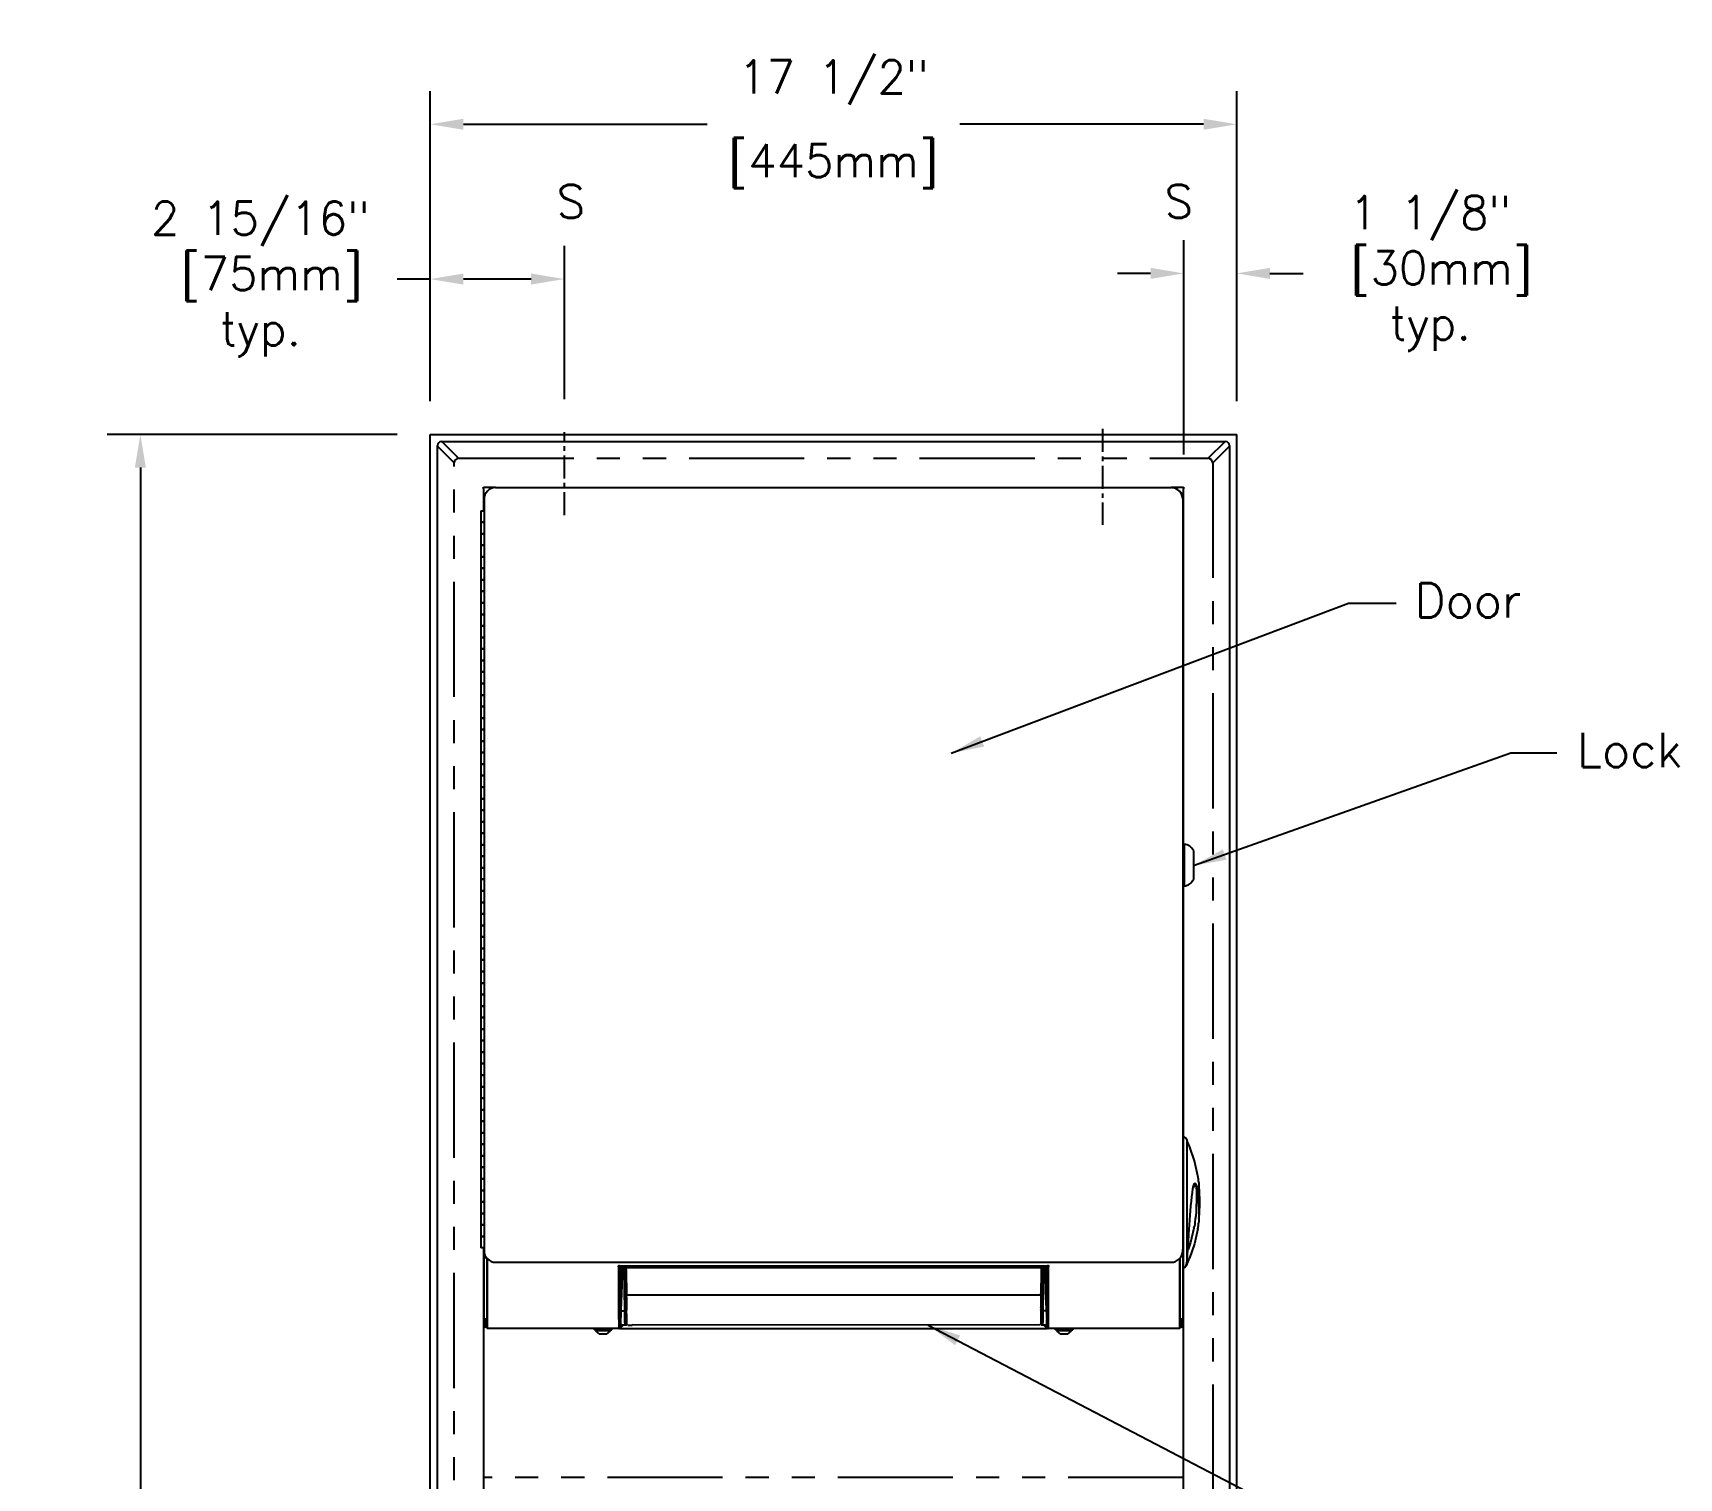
# Model space of a CAD drawing. Extents: x -17.4 to 65.4, y -37 to 56.4.
# Drawn here: x -17.43 to 18.29, y 17.52 to 48.88 of the extents above; entities that cross this region are included whole.
import ezdxf

# ---------------------------------------------------------------- set-up
doc = ezdxf.new("R2010")
doc.units = 0
doc.header["$MEASUREMENT"] = 0
doc.header["$PDSIZE"] = -1
doc.linetypes.add('CENTERX2', pattern=[0.8, 0.5, -0.1, 0.1, -0.1])
doc.linetypes.add('PHANTOMX2', pattern=[5, 2.5, -0.5, 0.5, -0.5, 0.5, -0.5])
doc.layers.get('DEFPOINTS').update_dxf_attribs({"linetype": 'CONTINUOUS'})
doc.layers.add('OBJECT', color=4, linetype='CONTINUOUS')
doc.layers.add('OBJECT_DIM', color=1, linetype='CONTINUOUS')
doc.styles.get("Standard").update_dxf_attribs({"font": 'romans.shx'})
doc.dimstyles.get("Standard").update_dxf_attribs({"dimtxt": 0.72, "dimasz": 0.72, "dimexe": 0.72, "dimexo": 0.72, "dimgap": 0.36, "dimtad": 0, "dimtih": 1, "dimtoh": 1, "dimdec": 4, "dimzin": 0, "dimtxsty": 'STANDARD', "dimcen": 0.09, "dimazin": 3, "dimtfac": 1, "dimtdec": 4, "dimtofl": 0, "dimtmove": 0, "dimatfit": 3, "dimtolj": 1, "dimtzin": 0})

# ---------------------------------------------------------------- blocks, each defined once
blk = doc.blocks.new('*D3')
at = {"layer": 'DEFPOINTS', "color": 0, "linetype": 'CONTINUOUS'}
for p in [(-8.807, 40.166), (-15.097, -16.146), (-8.807, -16.146)]:
    blk.add_point(p, dxfattribs=at)
at = {"layer": 'OBJECT_DIM', "color": 0, "linetype": 'CONTINUOUS'}
for p, q in [((-9.527, 40.166), (-15.817, 40.166)), ((-15.097, 39.446), (-15.097, 16.338)), ((-15.097, -15.426), (-15.097, 13.184)), ((-9.527, -16.146), (-15.817, -16.146))]:
    blk.add_line(p, q, dxfattribs=at)
for points in [[(-15.217, 39.446), (-14.977, 39.446), (-15.097, 40.166)], [(-15.217, -15.426), (-14.977, -15.426), (-15.097, -16.146)]]:
    blk.add_solid(points, dxfattribs=at)
at = {"layer": 'OBJECT_DIM', "color": 0, "linetype": 'CONTINUOUS', "insert": (-15.097, 14.761), "char_height": 0.72, "attachment_point": 5}
blk.add_mtext('\\A1;56 5/16"\\P [1430mm]', dxfattribs=at)
blk = doc.blocks.new('*D7')
at = {"layer": 'DEFPOINTS', "color": 0, "linetype": 'CONTINUOUS'}
for p in [(-5.897, 43.538), (-8.807, 40.166), (-5.897, 40.212)]:
    blk.add_point(p, dxfattribs=at)
at = {"layer": 'OBJECT_DIM', "color": 0, "linetype": 'CONTINUOUS'}
for p, q in [((-8.807, 40.886), (-8.807, 44.258)), ((-5.897, 40.932), (-5.897, 44.258)), ((-8.807, 43.538), (-9.527, 43.538)), ((-6.617, 43.538), (-8.087, 43.538))]:
    blk.add_line(p, q, dxfattribs=at)
for points in [[(-8.087, 43.658), (-8.087, 43.418), (-8.807, 43.538)], [(-6.617, 43.658), (-6.617, 43.418), (-5.897, 43.538)]]:
    blk.add_solid(points, dxfattribs=at)
at = {"layer": 'OBJECT_DIM', "color": 0, "linetype": 'CONTINUOUS', "insert": (-12.492, 43.538), "char_height": 0.72, "attachment_point": 5}
blk.add_mtext('\\A1;2 15/16"\\P [75mm]\\Ptyp.', dxfattribs=at)
blk = doc.blocks.new('*D8')
at = {"layer": 'DEFPOINTS', "color": 0, "linetype": 'CONTINUOUS'}
for p in [(7.544, 43.661), (8.693, 40.166), (7.544, 39.012)]:
    blk.add_point(p, dxfattribs=at)
at = {"layer": 'OBJECT_DIM', "color": 0, "linetype": 'CONTINUOUS'}
for p, q in [((7.544, 39.732), (7.544, 44.381)), ((8.693, 40.886), (8.693, 44.381)), ((6.824, 43.661), (6.104, 43.661)), ((9.413, 43.661), (10.133, 43.661))]:
    blk.add_line(p, q, dxfattribs=at)
for points in [[(6.824, 43.781), (6.824, 43.541), (7.544, 43.661)], [(9.413, 43.781), (9.413, 43.541), (8.693, 43.661)]]:
    blk.add_solid(points, dxfattribs=at)
at = {"layer": 'OBJECT_DIM', "color": 0, "linetype": 'CONTINUOUS', "insert": (12.893, 43.661), "char_height": 0.72, "attachment_point": 5}
blk.add_mtext('\\A1;1 1/8"\\P [30mm]\\Ptyp.', dxfattribs=at)
blk = doc.blocks.new('*D9')
at = {"layer": 'DEFPOINTS', "color": 0, "linetype": 'CONTINUOUS'}
for p in [(8.693, 46.897), (-8.807, 40.166), (8.693, 40.166)]:
    blk.add_point(p, dxfattribs=at)
at = {"layer": 'OBJECT_DIM', "color": 0, "linetype": 'CONTINUOUS'}
for p, q in [((-8.807, 40.886), (-8.807, 47.617)), ((8.693, 40.886), (8.693, 47.617)), ((-8.087, 46.897), (-2.8, 46.897)), ((7.973, 46.897), (2.686, 46.897))]:
    blk.add_line(p, q, dxfattribs=at)
for points in [[(-8.087, 47.017), (-8.087, 46.777), (-8.807, 46.897)], [(7.973, 47.017), (7.973, 46.777), (8.693, 46.897)]]:
    blk.add_solid(points, dxfattribs=at)
at = {"layer": 'OBJECT_DIM', "color": 0, "linetype": 'CONTINUOUS', "char_height": 0.72, "attachment_point": 5}
for s, insert in [('\\A1;17 1/2"', (-0.057, 47.806)), ('\\A1;[445mm]', (-0.057, 45.989))]:
    blk.add_mtext(s, dxfattribs=dict(at, insert=insert))

msp = doc.modelspace()

# ---------------------------------------------------------------- linework, layer by layer
at = {"layer": 'OBJECT', "linetype": 'CONTINUOUS'}
for p, q in [((-8.80671, -16.14581), (-8.80671, 40.16619)), ((-8.80671, 40.16619), (8.69329, 40.16619)), ((-8.56646, 40.01119), (-8.55671, 40.01169)), ((-8.55671, 40.01169), (-8.55338, 40.01169)), ((-8.55338, 40.01169), (-8.19002, 39.64833)), ((-8.55338, 40.01169), (8.43997, 40.01169)), ((8.07661, 39.64833), (8.43997, 40.01169)), ((8.43997, 40.01169), (8.44329, 40.01169)), ((8.44329, 40.01169), (8.45304, 40.01119)), ((8.69329, -16.14581), (8.69329, 40.16619)), ((-8.65046, 39.91462), (-8.65045, 39.91794)), ((-8.2871, 39.55126), (-8.65046, 39.91462)), ((-8.65046, -15.89423), (-8.65046, 39.91462)), ((-8.65045, 39.91794), (-8.64995, 39.92769)), ((8.53704, 39.91462), (8.17368, 39.55126)), ((8.53653, 39.92769), (8.53704, 39.91794)), ((8.53704, 39.91794), (8.53704, 39.91462)), ((8.53704, 39.91462), (8.53704, -15.89423)), ((-7.65046, 39.01169), (-7.65046, 39.01903)), ((-7.65046, 39.01903), (-7.65046, 39.01903)), ((-7.65046, 39.01903), (-7.65046, 39.01169)), ((-7.38894, 39.01169), (-7.65046, 39.01169)), ((-7.65046, 39.01169), (-7.65046, 39.01169)), ((-7.65046, 38.98269), (-7.65046, 38.51169)), ((-7.38894, 39.01169), (7.27329, 39.01169)), ((7.53704, 39.01169), (7.27329, 39.01169)), ((7.27329, 39.01169), (7.27329, 39.01169)), ((7.37929, 38.99815), (7.35446, 38.99815)), ((7.37929, 38.98811), (7.37929, 38.99815)), ((7.53704, 39.01903), (7.53704, 39.01903)), ((7.53704, 39.01903), (7.53704, 39.01169)), ((7.53704, 39.01169), (7.53704, 39.01903)), ((7.53704, 39.01169), (7.53704, 39.01169)), ((7.53704, 31.27191), (7.53704, 38.98269)), ((-7.63833, 38.7623), (-7.63833, 22.45108)), ((7.50975, 38.86769), (7.49838, 38.86769)), ((7.50975, 38.86769), (7.50975, 38.84286)), ((7.52167, 38.76169), (7.52167, 22.45108)), ((7.52167, 38.76169), (7.52329, 38.76169)), ((-7.70671, 38.51169), (-7.70671, 38.26169)), ((-7.70671, 38.51169), (-7.63833, 38.51169)), ((-7.70671, 38.26169), (-7.70671, 38.01169)), ((-7.70671, 38.26169), (-7.63833, 38.26169)), ((-7.63833, 38.26169), (-7.70671, 38.26169)), ((-7.70671, 38.01169), (-7.70671, 37.76169)), ((-7.63833, 38.01169), (-7.70671, 38.01169)), ((-7.70671, 38.01169), (-7.63833, 38.01169)), ((7.52329, 38.07419), (7.53704, 38.07419)), ((-7.70671, 37.76169), (-7.70671, 37.51169)), ((-7.70671, 37.76169), (-7.63833, 37.76169)), ((-7.63833, 37.76169), (-7.70671, 37.76169)), ((-7.70671, 37.51169), (-7.70671, 37.26169)), ((-7.63833, 37.51169), (-7.70671, 37.51169)), ((-7.70671, 37.51169), (-7.63833, 37.51169)), ((-7.70671, 37.26169), (-7.70671, 37.01169)), ((-7.70671, 37.26169), (-7.63833, 37.26169)), ((-7.63833, 37.26169), (-7.70671, 37.26169)), ((-7.70671, 37.01169), (-7.70671, 36.76169)), ((-7.63833, 37.01169), (-7.70671, 37.01169)), ((-7.70671, 37.01169), (-7.63833, 37.01169)), ((-7.70671, 36.76169), (-7.70671, 36.51169)), ((-7.70671, 36.76169), (-7.63833, 36.76169)), ((-7.63833, 36.76169), (-7.70671, 36.76169)), ((-7.70671, 36.51169), (-7.70671, 36.26169)), ((-7.63833, 36.51169), (-7.70671, 36.51169)), ((-7.70671, 36.51169), (-7.63833, 36.51169)), ((-7.70671, 36.26169), (-7.70671, 36.01169)), ((-7.70671, 36.26169), (-7.63833, 36.26169)), ((-7.63833, 36.26169), (-7.70671, 36.26169)), ((-7.70671, 36.01169), (-7.70671, 35.76169)), ((-7.63833, 36.01169), (-7.70671, 36.01169)), ((-7.70671, 36.01169), (-7.63833, 36.01169)), ((-7.70671, 35.76169), (-7.70671, 35.51169)), ((-7.70671, 35.76169), (-7.63833, 35.76169)), ((-7.63833, 35.76169), (-7.70671, 35.76169)), ((-7.70671, 35.51169), (-7.70671, 35.26169)), ((-7.63833, 35.51169), (-7.70671, 35.51169)), ((-7.70671, 35.51169), (-7.63833, 35.51169)), ((-7.70671, 35.26169), (-7.70671, 35.01169)), ((-7.70671, 35.26169), (-7.63833, 35.26169)), ((-7.63833, 35.26169), (-7.70671, 35.26169)), ((-7.70671, 35.01169), (-7.70671, 34.76169)), ((-7.63833, 35.01169), (-7.70671, 35.01169)), ((-7.70671, 35.01169), (-7.63833, 35.01169)), ((-7.70671, 34.76169), (-7.70671, 34.51169)), ((-7.70671, 34.76169), (-7.63833, 34.76169)), ((-7.63833, 34.76169), (-7.70671, 34.76169)), ((-7.70671, 34.51169), (-7.70671, 34.26169)), ((-7.63833, 34.51169), (-7.70671, 34.51169)), ((-7.70671, 34.51169), (-7.63833, 34.51169)), ((-7.70671, 34.26169), (-7.70671, 34.01169)), ((-7.70671, 34.26169), (-7.63833, 34.26169)), ((-7.63833, 34.26169), (-7.70671, 34.26169)), ((-7.70671, 34.01169), (-7.70671, 33.76169)), ((-7.63833, 34.01169), (-7.70671, 34.01169)), ((-7.70671, 34.01169), (-7.63833, 34.01169)), ((-7.70671, 33.76169), (-7.70671, 33.51169)), ((-7.70671, 33.76169), (-7.63833, 33.76169)), ((-7.63833, 33.76169), (-7.70671, 33.76169)), ((-7.70671, 33.51169), (-7.70671, 33.26169)), ((-7.63833, 33.51169), (-7.70671, 33.51169)), ((-7.70671, 33.51169), (-7.63833, 33.51169)), ((-7.70671, 33.26169), (-7.70671, 33.01169)), ((-7.70671, 33.26169), (-7.63833, 33.26169)), ((-7.63833, 33.26169), (-7.70671, 33.26169)), ((-7.70671, 33.01169), (-7.70671, 32.76169)), ((-7.63833, 33.01169), (-7.70671, 33.01169)), ((-7.70671, 33.01169), (-7.63833, 33.01169)), ((-7.70671, 32.76169), (-7.70671, 32.51169)), ((-7.70671, 32.76169), (-7.63833, 32.76169)), ((-7.63833, 32.76169), (-7.70671, 32.76169)), ((-7.70671, 32.51169), (-7.70671, 32.26169)), ((-7.63833, 32.51169), (-7.70671, 32.51169)), ((-7.70671, 32.51169), (-7.63833, 32.51169)), ((7.52329, 32.54819), (7.53704, 32.54819)), ((-7.70671, 32.26169), (-7.70671, 32.01169)), ((-7.70671, 32.26169), (-7.63833, 32.26169)), ((-7.63833, 32.26169), (-7.70671, 32.26169)), ((7.52329, 32.34919), (7.53704, 32.34919)), ((-7.70671, 32.01169), (-7.70671, 31.76169)), ((-7.63833, 32.01169), (-7.70671, 32.01169)), ((-7.70671, 32.01169), (-7.63833, 32.01169)), ((-7.70671, 31.76169), (-7.70671, 31.51169)), ((-7.70671, 31.76169), (-7.63833, 31.76169)), ((-7.63833, 31.76169), (-7.70671, 31.76169)), ((-7.70671, 31.51169), (-7.70671, 31.26169)), ((-7.63833, 31.51169), (-7.70671, 31.51169)), ((-7.70671, 31.51169), (-7.63833, 31.51169)), ((-7.70671, 31.26169), (-7.70671, 31.01169)), ((-7.70671, 31.26169), (-7.63833, 31.26169)), ((-7.63833, 31.26169), (-7.70671, 31.26169)), ((7.55673, 31.2765), (7.55673, 30.82169)), ((7.75329, 31.13669), (7.75329, 30.82169)), ((-7.70671, 31.01169), (-7.70671, 30.76169)), ((-7.63833, 31.01169), (-7.70671, 31.01169)), ((-7.70671, 31.01169), (-7.63833, 31.01169)), ((-7.70671, 30.76169), (-7.70671, 30.51169)), ((-7.70671, 30.76169), (-7.63833, 30.76169)), ((-7.63833, 30.76169), (-7.70671, 30.76169)), ((7.55673, 30.82169), (7.55673, 30.36689)), ((7.75329, 30.82169), (7.75329, 30.50669)), ((-7.70671, 30.51169), (-7.70671, 30.26169)), ((-7.63833, 30.51169), (-7.70671, 30.51169)), ((-7.70671, 30.51169), (-7.63833, 30.51169)), ((7.53704, 24.93068), (7.53704, 30.37148)), ((-7.70671, 30.26169), (-7.70671, 30.01169)), ((-7.70671, 30.26169), (-7.63833, 30.26169)), ((-7.63833, 30.26169), (-7.70671, 30.26169)), ((-7.70671, 30.01169), (-7.70671, 29.76169)), ((-7.63833, 30.01169), (-7.70671, 30.01169)), ((-7.70671, 30.01169), (-7.63833, 30.01169)), ((-7.70671, 29.76169), (-7.70671, 29.51169)), ((-7.70671, 29.76169), (-7.63833, 29.76169)), ((-7.63833, 29.76169), (-7.70671, 29.76169)), ((-7.70671, 29.51169), (-7.70671, 29.26169)), ((-7.63833, 29.51169), (-7.70671, 29.51169)), ((-7.70671, 29.51169), (-7.63833, 29.51169)), ((-7.70671, 29.26169), (-7.70671, 29.01169)), ((-7.70671, 29.26169), (-7.63833, 29.26169)), ((-7.63833, 29.26169), (-7.70671, 29.26169)), ((-7.70671, 29.01169), (-7.70671, 28.76169)), ((-7.63833, 29.01169), (-7.70671, 29.01169)), ((-7.70671, 29.01169), (-7.63833, 29.01169)), ((-7.70671, 28.76169), (-7.70671, 28.51169)), ((-7.70671, 28.76169), (-7.63833, 28.76169)), ((-7.63833, 28.76169), (-7.70671, 28.76169)), ((-7.70671, 28.51169), (-7.70671, 28.26169)), ((-7.63833, 28.51169), (-7.70671, 28.51169)), ((-7.70671, 28.51169), (-7.63833, 28.51169)), ((-7.70671, 28.26169), (-7.70671, 28.01169)), ((-7.70671, 28.26169), (-7.63833, 28.26169)), ((-7.63833, 28.26169), (-7.70671, 28.26169)), ((-7.70671, 28.01169), (-7.70671, 27.76169)), ((-7.63833, 28.01169), (-7.70671, 28.01169)), ((-7.70671, 28.01169), (-7.63833, 28.01169)), ((-7.70671, 27.76169), (-7.70671, 27.51169)), ((-7.70671, 27.76169), (-7.63833, 27.76169)), ((-7.63833, 27.76169), (-7.70671, 27.76169)), ((-7.70671, 27.51169), (-7.70671, 27.26169)), ((-7.63833, 27.51169), (-7.70671, 27.51169)), ((-7.70671, 27.51169), (-7.63833, 27.51169)), ((-7.70671, 27.26169), (-7.70671, 27.01169)), ((-7.70671, 27.26169), (-7.63833, 27.26169)), ((-7.63833, 27.26169), (-7.70671, 27.26169)), ((-7.70671, 27.01169), (-7.70671, 26.76169)), ((-7.63833, 27.01169), (-7.70671, 27.01169)), ((-7.70671, 27.01169), (-7.63833, 27.01169)), ((-7.70671, 26.76169), (-7.70671, 26.51169)), ((-7.70671, 26.76169), (-7.63833, 26.76169)), ((-7.63833, 26.76169), (-7.70671, 26.76169)), ((-7.70671, 26.51169), (-7.70671, 26.26169)), ((-7.63833, 26.51169), (-7.70671, 26.51169)), ((-7.70671, 26.51169), (-7.63833, 26.51169)), ((-7.70671, 26.26169), (-7.70671, 26.01169)), ((-7.70671, 26.26169), (-7.63833, 26.26169)), ((-7.63833, 26.26169), (-7.70671, 26.26169)), ((7.52329, 26.09769), (7.53704, 26.09769)), ((-7.70671, 26.01169), (-7.70671, 25.76169)), ((-7.63833, 26.01169), (-7.70671, 26.01169)), ((-7.70671, 26.01169), (-7.63833, 26.01169)), ((-7.70671, 25.76169), (-7.70671, 25.51169)), ((-7.70671, 25.76169), (-7.63833, 25.76169)), ((-7.63833, 25.76169), (-7.70671, 25.76169)), ((7.52329, 25.89869), (7.53704, 25.89869)), ((-7.70671, 25.51169), (-7.70671, 25.26169)), ((-7.63833, 25.51169), (-7.70671, 25.51169)), ((-7.70671, 25.51169), (-7.63833, 25.51169)), ((-7.70671, 25.26169), (-7.70671, 25.01169)), ((-7.70671, 25.26169), (-7.63833, 25.26169)), ((-7.63833, 25.26169), (-7.70671, 25.26169)), ((-7.70671, 25.01169), (-7.70671, 24.76169)), ((-7.63833, 25.01169), (-7.70671, 25.01169)), ((-7.70671, 25.01169), (-7.63833, 25.01169)), ((-7.70671, 24.76169), (-7.70671, 24.51169)), ((-7.70671, 24.76169), (-7.63833, 24.76169)), ((-7.63833, 24.76169), (-7.70671, 24.76169)), ((7.52966, 24.93536), (7.52329, 24.93781)), ((7.52959, 24.93539), (7.52959, 22.07143)), ((7.61268, 24.85649), (7.61268, 22.17741)), ((7.61268, 24.85649), (7.61268, 24.85643)), ((7.6149, 24.85151), (7.61268, 24.85643)), ((-7.70671, 24.51169), (-7.70671, 24.26169)), ((-7.63833, 24.51169), (-7.70671, 24.51169)), ((-7.70671, 24.51169), (-7.63833, 24.51169)), ((-7.70671, 24.26169), (-7.70671, 24.01169)), ((-7.70671, 24.26169), (-7.63833, 24.26169)), ((-7.63833, 24.26169), (-7.70671, 24.26169)), ((-7.70671, 24.01169), (-7.70671, 23.76169)), ((-7.63833, 24.01169), (-7.70671, 24.01169)), ((-7.70671, 24.01169), (-7.63833, 24.01169)), ((7.87262, 23.93423), (7.87468, 23.9182)), ((-7.70671, 23.76169), (-7.70671, 23.51169)), ((-7.70671, 23.76169), (-7.63833, 23.76169)), ((-7.63833, 23.76169), (-7.70671, 23.76169)), ((7.75535, 23.81502), (7.76035, 23.83325)), ((7.7606, 23.82413), (7.7606, 23.84588)), ((7.87468, 23.9182), (7.87468, 23.08862)), ((-7.70671, 23.51169), (-7.70671, 23.26169)), ((-7.63833, 23.51169), (-7.70671, 23.51169)), ((-7.70671, 23.51169), (-7.63833, 23.51169)), ((-7.70671, 23.26169), (-7.70671, 23.01169)), ((-7.70671, 23.26169), (-7.63833, 23.26169)), ((-7.63833, 23.26169), (-7.70671, 23.26169)), ((-7.70671, 23.01169), (-7.70671, 22.76169)), ((-7.63833, 23.01169), (-7.70671, 23.01169)), ((-7.70671, 23.01169), (-7.63833, 23.01169)), ((7.87408, 23.0869), (7.87245, 23.07161)), ((-7.70671, 22.76169), (-7.70671, 22.51169)), ((-7.70671, 22.76169), (-7.63833, 22.76169)), ((-7.63833, 22.76169), (-7.70671, 22.76169)), ((-7.63833, 22.51169), (-7.70671, 22.51169)), ((-7.65046, 22.51169), (-7.65046, -14.96231)), ((-7.63671, 22.42259), (-7.63671, 22.36788)), ((-7.63671, 22.36788), (-7.63595, 22.33298)), ((-7.63671, 20.97843), (-7.63671, 22.36788)), ((-7.60671, 22.36788), (-7.63671, 22.36788)), ((-7.63595, 22.33298), (-7.60633, 22.33397)), ((-7.59106, 22.30758), (-7.58813, 22.31005)), ((-7.57671, 22.28679), (-7.57671, 20.96595)), ((-7.57233, 22.28192), (-7.57233, 20.95972)), ((-7.38894, 22.20169), (7.27227, 22.20169)), ((7.45892, 20.95972), (7.45892, 22.28552)), ((7.46329, 20.96595), (7.46329, 22.29059)), ((7.52165, 22.44794), (7.52329, 22.44794)), ((7.52329, 22.47919), (7.52167, 22.47919)), ((7.52329, 22.44794), (7.52329, 22.47919)), ((7.52329, 22.44794), (7.52329, 20.97843)), ((7.59826, 22.12781), (7.61268, 22.17741)), ((7.61163, 22.15815), (7.60749, 22.14426)), ((7.61183, 22.157), (7.62017, 22.20579)), ((7.61268, 22.17741), (7.61948, 22.20595)), ((-4.72232, 22.10987), (-4.72232, 22.10363)), ((-4.72232, 22.10987), (-4.71312, 22.10088)), ((-4.72232, 22.10363), (-4.71312, 22.09464)), ((-4.71312, 22.09464), (-4.71312, 22.10088)), ((-4.71055, 22.09138), (-4.71312, 22.10088)), ((-4.71312, 20.95972), (-4.71312, 22.09464)), ((-4.70221, 22.08775), (-4.7011, 22.12438)), ((-4.69191, 22.11539), (-4.7011, 22.12438)), ((4.57849, 22.11539), (-4.69191, 22.11539)), ((-4.67812, 21.53861), (-4.65893, 22.08767)), ((-4.67812, 20.97964), (-4.67812, 22.07119)), ((-4.66664, 22.08767), (4.55333, 22.08767)), ((-4.66159, 21.14835), (-4.62876, 22.08767)), ((-4.60531, 22.08767), (-4.59437, 21.14835)), ((-4.56438, 21.15403), (-4.57525, 22.08767)), ((4.47583, 22.08767), (4.46496, 21.15403)), ((4.49496, 21.14835), (4.50589, 22.08767)), ((4.52934, 22.08767), (4.56217, 21.14835)), ((4.55945, 22.08947), (4.56471, 21.93914)), ((4.56471, 22.07119), (4.56471, 20.97964)), ((4.58768, 22.12438), (4.57849, 22.11539)), ((4.59971, 22.10088), (4.59839, 22.09308)), ((4.59971, 22.10088), (4.6089, 22.10987)), ((4.59971, 22.09464), (4.6089, 22.10363)), ((4.59971, 22.10088), (4.59971, 22.09464)), ((4.59971, 22.09464), (4.59971, 20.95972)), ((4.60279, 22.12801), (4.6089, 22.10987)), ((4.60279, 22.12801), (4.6089, 22.10987)), ((4.6089, 22.10987), (4.6089, 22.10363)), ((7.52329, 22.069), (7.52966, 22.07146)), ((7.53704, -14.96231), (7.53704, 22.07614)), ((7.60749, 22.14426), (7.59828, 22.12784)), ((-7.65046, 21.69669), (-7.63671, 21.69669)), ((-7.63671, 21.63669), (-7.65046, 21.63669)), ((-7.65046, 21.53919), (-7.63671, 21.53919)), ((-4.54562, 21.49108), (4.4462, 21.49108)), ((7.52329, 21.53919), (7.53704, 21.53919)), ((-4.66159, 21.14835), (-4.59437, 21.14835)), ((-4.56068, 21.15244), (-4.55553, 20.9977)), ((-4.54053, 21.01061), (-4.54568, 21.16535)), ((4.44627, 21.16535), (4.44111, 21.01061)), ((4.45611, 20.9977), (4.46126, 21.15244)), ((4.56217, 21.14835), (4.49496, 21.14835)), ((4.56217, 21.14835), (4.56471, 21.08292)), ((-7.63671, 20.96595), (-7.63671, 20.97843)), ((-7.63671, 20.96595), (-7.60671, 20.96595)), ((-7.63671, 20.79169), (-7.63671, 20.96595)), ((-7.60671, 20.79169), (-7.63671, 20.79169)), ((-7.60671, 20.96595), (-7.60671, 20.96762)), ((-7.60671, 20.96595), (-7.60671, 20.79169)), ((-7.60671, 20.85169), (-7.60269, 20.85169)), ((-7.57671, 20.96595), (-7.57671, 20.96595)), ((-7.57671, 20.82169), (-7.57671, 20.79169)), ((-7.57671, 20.82169), (-7.57671, 20.82169)), ((-7.57671, 20.79169), (-7.57233, 20.79169)), ((-7.57233, 20.95972), (-7.57233, 20.76169)), ((-7.57233, 20.95972), (-7.57233, 20.79169)), ((-7.57233, 20.79169), (-7.57233, 20.76169)), ((-4.71312, 20.76169), (-7.57233, 20.76169)), ((-5.24871, 20.75284), (-5.24871, 20.73869)), ((-5.24871, 20.73869), (-5.24812, 20.73869)), ((-5.24812, 20.76169), (-5.21439, 20.76169)), ((-5.24812, 20.76169), (-5.24812, 20.76169)), ((-5.24812, 20.75518), (-5.24812, 20.7597)), ((-5.2149, 20.7597), (-5.24812, 20.7597)), ((-5.21607, 20.75518), (-5.24812, 20.75518)), ((-5.24812, 20.75518), (-5.24812, 20.73869)), ((-5.21111, 20.73869), (-5.24812, 20.73869)), ((-5.21863, 20.74521), (-5.21439, 20.76169)), ((-5.21863, 20.74521), (-5.20974, 20.73869)), ((-5.21111, 20.73869), (-5.21421, 20.72369)), ((-5.21421, 20.72369), (-4.90221, 20.72369)), ((-5.20974, 20.73869), (-5.21111, 20.73869)), ((-5.20443, 20.76169), (-5.20974, 20.73869)), ((-5.20974, 20.73869), (-5.2031, 20.73869)), ((-5.2031, 20.76169), (-5.2031, 20.73869)), ((-5.2031, 20.73869), (-5.18189, 20.73869)), ((-5.18313, 20.76169), (-5.14301, 20.76169)), ((-5.17515, 20.7597), (-5.18189, 20.76165)), ((-5.18189, 20.76165), (-5.18189, 20.73869)), ((-5.18072, 20.73809), (-5.17515, 20.7597)), ((-5.17192, 20.73356), (-5.18072, 20.73809)), ((-5.16636, 20.75518), (-5.17515, 20.7597)), ((-5.13502, 20.7597), (-5.17515, 20.7597)), ((-5.16636, 20.75518), (-5.17192, 20.73356)), ((-5.14443, 20.73869), (-5.17192, 20.73356)), ((-5.12623, 20.75518), (-5.16636, 20.75518)), ((-5.07819, 20.73869), (-5.14443, 20.73869)), ((-5.14301, 20.76169), (-5.14176, 20.76169)), ((-5.14176, 20.76165), (-5.13502, 20.7597)), ((-5.13502, 20.7597), (-5.12623, 20.75518)), ((-5.12623, 20.75518), (-5.13047, 20.73869)), ((-5.09517, 20.74521), (-5.08917, 20.76169)), ((-5.09517, 20.74521), (-5.07819, 20.73869)), ((-5.07509, 20.76169), (-5.07819, 20.73869)), ((-5.07819, 20.73869), (-5.07321, 20.73869)), ((-5.07321, 20.76169), (-5.07321, 20.73869)), ((-5.07321, 20.73869), (-5.04321, 20.73869)), ((-5.04321, 20.76165), (-5.04321, 20.73869)), ((-5.03369, 20.7597), (-5.04321, 20.76165)), ((-5.04155, 20.73809), (-5.03369, 20.7597)), ((-5.02725, 20.73869), (-5.04155, 20.73809)), ((-5.02125, 20.75518), (-5.03369, 20.7597)), ((-5.02125, 20.75518), (-5.02725, 20.73869)), ((-4.95766, 20.73869), (-5.02725, 20.73869)), ((-4.99019, 20.74521), (-4.98595, 20.76169)), ((-4.99019, 20.74521), (-4.95006, 20.74521)), ((-4.98139, 20.74068), (-4.99019, 20.74521)), ((-4.98139, 20.74068), (-4.93453, 20.73869)), ((-4.97466, 20.73874), (-4.98139, 20.74068)), ((-4.97341, 20.73869), (-4.97466, 20.73869)), ((-4.93453, 20.73869), (-4.95766, 20.73869)), ((-4.95006, 20.74521), (-4.94582, 20.76169)), ((-4.95006, 20.74521), (-4.93453, 20.73869)), ((-4.93586, 20.76169), (-4.93453, 20.73869)), ((-4.93453, 20.76169), (-4.93453, 20.73869)), ((-4.93453, 20.73869), (-4.93453, 20.73869)), ((-4.93453, 20.73869), (-4.91332, 20.73869)), ((-4.93453, 20.73869), (-4.90335, 20.73356)), ((-4.93453, 20.73869), (-4.91214, 20.73809)), ((-4.91332, 20.76165), (-4.91332, 20.73869)), ((-4.90658, 20.7597), (-4.91332, 20.76165)), ((-4.91214, 20.73809), (-4.90658, 20.7597)), ((-4.90335, 20.73356), (-4.91214, 20.73809)), ((-4.89779, 20.75518), (-4.90658, 20.7597)), ((-4.89779, 20.75518), (-4.90335, 20.73356)), ((-4.90221, 20.73356), (-4.8683, 20.73869)), ((-4.90221, 20.72369), (-4.90221, 20.738)), ((-4.90218, 20.73809), (-4.8683, 20.73869)), ((-4.8683, 20.73869), (-4.90203, 20.73869)), ((-4.90152, 20.74068), (-4.8683, 20.73869)), ((-4.90035, 20.74521), (-4.8683, 20.73869)), ((-4.8683, 20.73869), (-4.8683, 20.76169)), ((-4.8683, 20.73869), (-4.8683, 20.73869)), ((-4.8683, 20.73869), (-4.8683, 20.73869)), ((-4.8683, 20.73869), (-4.86771, 20.73869)), ((-4.86771, 20.74755), (-4.86771, 20.76169)), ((-4.7011, 20.76169), (-4.72671, 20.76169)), ((-4.71312, 20.95972), (-4.71312, 20.76169)), ((-4.69191, 20.76169), (-4.7011, 20.76169)), ((-4.7011, 20.76169), (-4.7011, 20.76169)), ((-4.70081, 20.97237), (-4.70041, 20.9788)), ((-4.69191, 20.76169), (-4.69191, 20.76941)), ((-4.69191, 20.76169), (-4.04971, 20.76169)), ((-4.67812, 20.96699), (-4.67812, 20.96699)), ((-4.67812, 20.79669), (-4.67812, 20.95612)), ((-4.67812, 20.87096), (-4.67128, 20.85609)), ((-4.67812, 20.84323), (-4.66676, 20.84098)), ((-4.67812, 20.8414), (-4.66963, 20.84155)), ((-4.64247, 20.82169), (-4.67812, 20.82169)), ((-4.6605, 20.79669), (-4.67812, 20.79669)), ((-4.66676, 20.84098), (-4.58676, 20.84098)), ((-4.5877, 20.84665), (-4.58607, 20.84572)), ((-4.58676, 20.84098), (-4.58568, 20.84098)), ((-4.58568, 20.84098), (-4.54642, 20.84098)), ((-4.55527, 20.87124), (-4.55677, 20.87124)), ((-4.55527, 20.97729), (-4.55527, 20.87124)), ((-4.54027, 20.86374), (-4.54027, 20.96978)), ((-4.51713, 20.83811), (-4.51713, 20.84098)), ((-4.51709, 20.84098), (-4.51713, 20.83811)), ((-4.51713, 20.83811), (-4.42721, 20.83811)), ((4.41771, 20.83811), (-4.42721, 20.84098)), ((-4.04971, 20.76169), (4.57849, 20.76169)), ((4.41771, 20.84098), (4.41771, 20.83811)), ((4.44086, 20.96978), (4.44086, 20.86374)), ((4.44701, 20.84098), (4.48626, 20.84098)), ((4.45585, 20.87124), (4.45585, 20.97729)), ((4.45735, 20.87124), (4.45585, 20.87124)), ((4.48626, 20.84098), (4.48734, 20.84098)), ((4.48734, 20.84098), (4.56471, 20.84098)), ((4.56471, 20.82169), (4.52831, 20.82169)), ((4.56471, 20.79669), (4.54708, 20.79669)), ((4.56471, 20.96699), (4.56471, 20.96699)), ((4.56471, 20.95595), (4.56471, 20.79669)), ((4.56922, 20.86322), (4.56844, 20.84946)), ((4.57001, 20.97605), (4.57176, 20.94436)), ((4.57849, 20.76965), (4.57849, 20.76169)), ((4.58768, 20.76169), (4.57849, 20.76169)), ((4.61329, 20.76169), (4.58768, 20.76169)), ((4.58768, 20.76169), (4.58768, 20.76169)), ((4.59971, 20.95972), (4.59971, 20.76169)), ((7.45892, 20.76169), (4.59971, 20.76169)), ((4.75202, 20.75518), (4.75335, 20.7597)), ((4.77602, 20.75518), (4.75202, 20.75518)), ((4.75202, 20.75518), (4.75286, 20.73356)), ((4.78753, 20.73869), (4.75286, 20.73356)), ((4.75335, 20.7597), (4.75437, 20.76165)), ((4.77706, 20.7597), (4.75335, 20.7597)), ((4.75455, 20.76169), (4.77751, 20.76169)), ((4.77375, 20.74521), (4.77751, 20.76169)), ((4.77375, 20.74521), (4.78753, 20.73869)), ((4.78635, 20.76169), (4.78753, 20.73869)), ((4.78753, 20.76169), (4.78753, 20.73869)), ((4.78753, 20.73869), (4.78879, 20.72369)), ((4.78753, 20.73869), (4.80636, 20.73869)), ((4.78753, 20.73869), (4.78753, 20.73869)), ((4.78879, 20.72369), (5.10079, 20.72369)), ((4.80525, 20.76169), (4.84943, 20.76169)), ((4.80636, 20.76165), (4.80636, 20.73869)), ((4.81234, 20.7597), (4.80636, 20.76165)), ((4.8074, 20.73809), (4.81234, 20.7597)), ((4.81521, 20.73356), (4.8074, 20.73809)), ((4.82014, 20.75518), (4.81234, 20.7597)), ((4.85652, 20.7597), (4.81234, 20.7597)), ((4.82014, 20.75518), (4.81521, 20.73356)), ((4.84519, 20.73869), (4.81521, 20.73356)), ((4.86432, 20.75518), (4.82014, 20.75518)), ((4.90423, 20.73869), (4.84519, 20.73869)), ((4.84943, 20.76169), (4.85054, 20.76169)), ((4.85054, 20.76165), (4.85652, 20.7597)), ((4.85652, 20.7597), (4.86432, 20.75518)), ((4.86432, 20.75518), (4.86056, 20.73869)), ((4.88778, 20.74521), (4.89374, 20.76169)), ((4.88778, 20.74521), (4.90423, 20.73869)), ((4.90775, 20.76169), (4.90423, 20.73869)), ((4.90423, 20.73869), (4.90961, 20.73869)), ((4.90961, 20.76169), (4.90961, 20.73869)), ((4.90961, 20.73869), (4.93944, 20.73869)), ((4.93944, 20.76165), (4.93944, 20.73869)), ((4.94891, 20.7597), (4.93944, 20.76165)), ((4.94109, 20.73809), (4.94891, 20.7597)), ((4.95346, 20.73356), (4.94109, 20.73809)), ((4.94375, 20.76169), (4.9455, 20.76169)), ((4.9455, 20.76165), (4.95497, 20.7597)), ((4.96128, 20.75518), (4.94891, 20.7597)), ((4.94891, 20.7597), (4.95497, 20.7597)), ((4.96128, 20.75518), (4.95346, 20.73356)), ((4.96137, 20.73869), (4.95346, 20.73356)), ((4.95497, 20.7597), (4.96733, 20.75518)), ((4.96733, 20.75518), (4.96128, 20.75518)), ((4.96733, 20.75518), (4.96137, 20.73869)), ((5.03204, 20.73869), (4.96137, 20.73869)), ((4.99959, 20.74521), (5.00426, 20.76169)), ((4.99959, 20.74521), (5.03204, 20.73869)), ((5.00927, 20.74068), (4.99959, 20.74521)), ((5.00927, 20.74068), (5.0523, 20.73869)), ((5.01669, 20.73874), (5.00927, 20.74068)), ((5.01806, 20.73869), (5.01669, 20.73869)), ((5.03204, 20.73869), (5.03988, 20.76169)), ((5.03204, 20.73869), (5.0523, 20.73869)), ((5.0523, 20.73869), (5.03204, 20.73869)), ((5.05084, 20.76169), (5.0523, 20.73869)), ((5.0523, 20.76169), (5.0523, 20.73869)), ((5.0523, 20.73869), (5.0523, 20.73869)), ((5.0523, 20.73869), (5.07566, 20.73869)), ((5.0523, 20.73869), (5.07695, 20.73809)), ((5.06363, 20.73356), (5.08809, 20.73869)), ((5.07566, 20.76165), (5.07566, 20.73869)), ((5.08307, 20.7597), (5.07566, 20.76165)), ((5.07695, 20.73809), (5.08307, 20.7597)), ((5.08809, 20.73869), (5.07695, 20.73809)), ((5.09276, 20.75518), (5.08307, 20.7597)), ((5.09276, 20.75518), (5.08809, 20.73869)), ((5.09793, 20.73869), (5.08809, 20.73869)), ((5.08809, 20.73869), (5.13202, 20.73869)), ((5.08809, 20.73869), (5.13202, 20.73869)), ((5.10079, 20.72369), (5.09793, 20.73869)), ((5.13202, 20.73869), (5.09793, 20.73869)), ((5.09793, 20.73869), (5.13539, 20.73809)), ((5.09793, 20.73869), (5.09793, 20.73869)), ((5.09793, 20.73869), (5.09793, 20.73869)), ((5.09793, 20.73869), (5.13539, 20.73809)), ((5.13202, 20.73869), (5.13031, 20.76169)), ((5.13182, 20.76169), (5.13202, 20.73869)), ((5.13202, 20.76169), (5.13202, 20.73869)), ((5.13202, 20.73869), (5.13202, 20.73869)), ((5.13202, 20.73869), (5.13202, 20.73869)), ((5.13202, 20.73869), (5.13522, 20.73869)), ((5.13522, 20.76165), (5.13522, 20.73869)), ((5.13623, 20.7597), (5.13522, 20.76165)), ((5.13539, 20.73809), (5.13623, 20.7597)), ((5.13756, 20.75518), (5.13539, 20.73809)), ((5.13539, 20.73809), (5.13539, 20.73809)), ((5.13756, 20.75518), (5.13623, 20.7597)), ((7.45892, 20.76169), (7.45892, 20.95972)), ((7.46329, 20.96595), (7.46329, 20.96595)), ((7.46329, 20.82169), (7.46329, 20.82169)), ((7.46329, 20.82169), (7.46329, 20.79169)), ((7.46329, 20.79169), (7.46329, 20.79169)), ((7.48927, 20.85169), (7.49329, 20.85169)), ((7.49329, 20.96762), (7.49329, 20.96595)), ((7.49329, 20.96595), (7.52329, 20.96595)), ((7.49329, 20.79169), (7.49329, 20.96595)), ((7.52329, 20.79169), (7.49329, 20.79169)), ((7.52329, 20.97843), (7.52329, 20.96595)), ((7.52329, 20.96595), (7.52329, 20.79169)), ((-5.14021, 20.65169), (-4.97621, 20.65169)), ((4.86279, 20.65169), (5.02679, 20.65169))]:
    msp.add_line(p, q, dxfattribs=at)
at = {"layer": 'OBJECT', "linetype": 'CENTERX2'}
for p, q in [((-5.89671, 38.41285), (-5.89671, 40.21244)), ((5.78329, 40.28765), (5.78329, 38.20408))]:
    msp.add_line(p, q, dxfattribs=at)
at = {"layer": 'OBJECT', "linetype": 'PHANTOMX2'}
for p, q in [((-8.2871, -15.53087), (-8.2871, 39.55126)), ((-8.19002, 39.64833), (8.07661, 39.64833)), ((8.17368, 39.55126), (8.17368, -15.53087)), ((7.53704, 17.53313), (-7.65046, 17.53313))]:
    msp.add_line(p, q, dxfattribs=at)
at = {"layer": 'OBJECT', "linetype": 'CONTINUOUS', "flags": 128}
for points in [[(7.61268, 24.85649), (7.57897, 24.90419), (7.52959, 24.93539)], [(7.61268, 24.85643), (7.60963, 24.86232), (7.60973, 24.86094)], [(7.84932, 24.07815), (7.77544, 24.4024), (7.66953, 24.71764)], [(7.61268, 22.17741), (7.61914, 22.24823), (7.62668, 22.35067), (7.63534, 22.48238), (7.6452, 22.64), (7.65637, 22.81916), (7.66903, 23.01453), (7.68343, 23.21958), (7.70005, 23.42633), (7.70941, 23.52719), (7.71967, 23.62428), (7.73106, 23.71553), (7.74397, 23.798), (7.75906, 23.86702), (7.77753, 23.91304), (7.78856, 23.92093), (7.80075, 23.91279), (7.81295, 23.88626), (7.82362, 23.84647), (7.83955, 23.75176), (7.85052, 23.65218), (7.85847, 23.55283), (7.86432, 23.45604), (7.86855, 23.36415), (7.87145, 23.27979), (7.87318, 23.20578), (7.87383, 23.14474)], [(7.76035, 23.83325), (7.7659, 23.85353), (7.78274, 23.88771), (7.79186, 23.89152), (7.79644, 23.88863), (7.80087, 23.88212), (7.8087, 23.85884), (7.81469, 23.82559), (7.82178, 23.74486), (7.82409, 23.56423), (7.8172, 23.37955), (7.81125, 23.29149), (7.80395, 23.2099), (7.79549, 23.13766), (7.78613, 23.07738)], [(7.76229, 22.94396), (7.6904, 22.62835), (7.64082, 22.48068)], [(7.84932, 22.92866), (7.77544, 22.60442), (7.66953, 22.28917)], [(7.78613, 23.07738), (7.78625, 23.03206), (7.78637, 23.00874)], [(7.87383, 23.14474), (7.87395, 23.10707), (7.87408, 23.0869)], [(-7.63595, 22.33298), (-7.63503, 22.32436), (-7.63343, 22.31706), (-7.63088, 22.31109), (-7.62711, 22.30651), (-7.6192, 22.30199), (-7.61014, 22.30068), (-7.60058, 22.30256), (-7.59106, 22.30758)], [(-7.60633, 22.33397), (-7.60507, 22.31909), (-7.60379, 22.31377), (-7.60191, 22.30989), (-7.60003, 22.30777), (-7.59796, 22.3064), (-7.59574, 22.30576), (-7.59343, 22.30586), (-7.59165, 22.30649)], [(7.52959, 22.07143), (7.57897, 22.10263), (7.61268, 22.15032)], [(7.61268, 22.15038), (7.60611, 22.13764), (7.60093, 22.12977), (7.59817, 22.12653), (7.59828, 22.12784)], [(7.61819, 22.19424), (7.6195, 22.18302), (7.61268, 22.15038)], [(-4.7011, 22.12438), (-4.70597, 22.12756), (-4.71171, 22.12868), (-4.71745, 22.12756), (-4.72232, 22.12438), (-4.72557, 22.11962), (-4.72671, 22.11401), (-4.72557, 22.10839), (-4.72232, 22.10363)], [(-4.72637, 22.11713), (-4.72557, 22.11463), (-4.72232, 22.10987)], [(-4.67812, 22.07119), (-4.68043, 22.07883), (-4.68482, 22.08228), (-4.6904, 22.08413), (-4.69724, 22.08677), (-4.70496, 22.09027), (-4.71312, 22.09464)], [(-4.69191, 22.11539), (-4.69126, 22.1142), (-4.68639, 22.10483), (-4.6807, 22.09561), (-4.67634, 22.09084), (-4.66842, 22.08774), (-4.66664, 22.08789)], [(-4.66695, 22.0855), (-4.67313, 21.9831), (-4.67812, 21.90536)], [(4.55333, 22.08792), (4.55505, 22.08774), (4.56293, 22.09085), (4.56731, 22.09565), (4.573, 22.10487), (4.57673, 22.11202), (4.57786, 22.11422), (4.57849, 22.11539)], [(4.59971, 22.09464), (4.59154, 22.09126), (4.58383, 22.0881), (4.57699, 22.08512), (4.5714, 22.08228), (4.56647, 22.07772), (4.56471, 22.07119)], [(4.6089, 22.10363), (4.61215, 22.10839), (4.61329, 22.11401), (4.61215, 22.11962), (4.6089, 22.12438), (4.60403, 22.12756), (4.59829, 22.12868), (4.59255, 22.12756), (4.58768, 22.12438)], [(4.6089, 22.10987), (4.61215, 22.11463), (4.61295, 22.11713)], [(-4.67812, 21.14992), (-4.67279, 21.14912), (-4.66159, 21.14835)], [(-4.67118, 20.94436), (-4.66552, 21.04679), (-4.66159, 21.14835)], [(-4.56068, 21.22875), (-4.56096, 21.23408), (-4.5611, 21.23448), (-4.56122, 21.23305), (-4.56132, 21.22991), (-4.56139, 21.22514), (-4.56144, 21.21278), (-4.56139, 21.19732), (-4.56132, 21.18841), (-4.56122, 21.17956), (-4.5611, 21.17116), (-4.56096, 21.16351), (-4.56068, 21.15244)], [(-4.54607, 21.21953), (-4.54934, 21.21989), (-4.55276, 21.22111), (-4.55583, 21.22311), (-4.55817, 21.22552), (-4.55964, 21.22769), (-4.56036, 21.2289), (-4.56043, 21.22879)], [(4.46121, 21.22976), (4.46115, 21.22983), (4.4605, 21.2284), (4.45907, 21.226), (4.45672, 21.22339), (4.45358, 21.22123), (4.45006, 21.21992), (4.44665, 21.21953)], [(4.46126, 21.15244), (4.46155, 21.16351), (4.46168, 21.17114), (4.4618, 21.17956), (4.4619, 21.18839), (4.46197, 21.19732), (4.46202, 21.21278), (4.46197, 21.22514), (4.4619, 21.2299), (4.4618, 21.23305), (4.46168, 21.23447), (4.46155, 21.23408), (4.46126, 21.22875)], [(-7.60671, 20.96762), (-7.61323, 20.96853), (-7.61914, 20.96961), (-7.62431, 20.97083), (-7.62867, 20.97219), (-7.63214, 20.97365), (-7.63466, 20.9752), (-7.6362, 20.9768), (-7.63671, 20.97843)], [(-7.57671, 20.96595), (-7.58063, 20.96598), (-7.58454, 20.96606), (-7.58841, 20.96619), (-7.59224, 20.96638), (-7.59599, 20.96661), (-7.59967, 20.9669), (-7.60325, 20.96724), (-7.60671, 20.96762)], [(-5.18072, 20.73809), (-5.18101, 20.73823), (-5.1813, 20.73835), (-5.1816, 20.73846), (-5.18191, 20.73854), (-5.18221, 20.73861), (-5.18252, 20.73866), (-5.18283, 20.73868), (-5.18313, 20.73869)], [(-4.91214, 20.73809), (-4.91244, 20.73823), (-4.91273, 20.73835), (-4.91303, 20.73846), (-4.91334, 20.73854), (-4.91364, 20.73861), (-4.91395, 20.73866), (-4.91425, 20.73868), (-4.91456, 20.73869)], [(-4.71312, 20.95972), (-4.7063, 20.95986), (-4.69973, 20.96027), (-4.69368, 20.96094), (-4.68838, 20.96185), (-4.68402, 20.96295), (-4.68079, 20.96421), (-4.6788, 20.96557), (-4.67812, 20.96699)], [(-4.62908, 20.83169), (-4.63376, 20.83073), (-4.63794, 20.82788), (-4.64161, 20.82332), (-4.64479, 20.81728), (-4.65004, 20.80919), (-4.6605, 20.79669), (-4.6695, 20.78572), (-4.6762, 20.77611), (-4.68039, 20.77007), (-4.68441, 20.7655), (-4.68825, 20.76266), (-4.69191, 20.76169)], [(-4.66676, 20.84098), (-4.6689, 20.86778), (-4.67118, 20.94436)], [(-4.58431, 20.84472), (-4.5813, 20.84301), (-4.57515, 20.84335)], [(-4.54642, 20.84098), (-4.54182, 20.85196), (-4.54027, 20.86374)], [(4.44701, 20.84098), (4.4424, 20.85196), (4.44086, 20.86374)], [(4.48831, 20.84761), (4.48785, 20.84261), (4.48734, 20.84098)], [(4.57849, 20.76169), (4.57381, 20.76266), (4.56964, 20.7655), (4.56596, 20.77007), (4.56279, 20.77611), (4.55754, 20.7842), (4.54708, 20.79669), (4.53807, 20.80767), (4.53137, 20.81728), (4.52718, 20.82332), (4.52317, 20.82788), (4.51933, 20.83073), (4.51566, 20.83169)], [(4.59971, 20.95972), (4.59288, 20.95986), (4.58631, 20.96027), (4.58026, 20.96094), (4.57496, 20.96185), (4.57061, 20.96295), (4.56737, 20.96421), (4.56538, 20.96557), (4.56471, 20.96699)], [(4.56844, 20.84946), (4.56828, 20.8466), (4.56734, 20.84098)], [(4.8074, 20.73809), (4.80714, 20.73823), (4.80688, 20.73835), (4.80661, 20.73846), (4.80634, 20.73854), (4.80607, 20.73861), (4.8058, 20.73866), (4.80553, 20.73868), (4.80525, 20.73869)], [(4.94109, 20.73809), (4.94068, 20.73823), (4.94026, 20.73835), (4.93984, 20.73846), (4.93942, 20.73854), (4.93899, 20.73861), (4.93856, 20.73866), (4.93812, 20.73868), (4.93769, 20.73869)], [(5.07695, 20.73809), (5.07663, 20.73823), (5.0763, 20.73835), (5.07597, 20.73846), (5.07564, 20.73854), (5.0753, 20.73861), (5.07497, 20.73866), (5.07463, 20.73868), (5.07429, 20.73869)], [(5.13539, 20.73809), (5.13535, 20.73823), (5.1353, 20.73835), (5.13526, 20.73846), (5.13521, 20.73854), (5.13517, 20.73861), (5.13512, 20.73866), (5.13507, 20.73868), (5.13503, 20.73869)], [(7.49329, 20.96762), (7.48983, 20.96724), (7.48625, 20.9669), (7.48258, 20.96661), (7.47882, 20.96638), (7.475, 20.96619), (7.47112, 20.96606), (7.46722, 20.96598), (7.46329, 20.96595)], [(7.52329, 20.97843), (7.52278, 20.9768), (7.52125, 20.9752), (7.51872, 20.97365), (7.51525, 20.97219), (7.51089, 20.97083), (7.50572, 20.96961), (7.49982, 20.96853), (7.49329, 20.96762)]]:
    msp.add_lwpolyline(points, dxfattribs=at)
at = {"layer": 'OBJECT', "linetype": 'CONTINUOUS'}
for centre, radius, start, end in [((-8.55671, 39.91794), 0.09375, 95.967802, 174.032198), ((8.44329, 39.91794), 0.09375, 5.967802, 84.032198), ((-8.18258, 39.54381), 0.10478, 94.07403, 175.92597), ((8.06916, 39.54381), 0.10478, 4.07403, 85.92597), ((-7.71146, 38.98269), 0.061, 0, 28.386038), ((-7.38919, 38.76255), 0.24914, 89.942399, 180.057601), ((7.27252, 38.76255), 0.24914, 359.942399, 90.057601), ((7.27329, 38.76169), 0.25, 71.054889, 90), ((7.27329, 38.76169), 0.25, 25.087129, 64.912871), ((7.59804, 38.98269), 0.061, 151.613962, 180), ((7.27329, 38.76169), 0.25, 359.988392, 18.94511), ((7.55329, 31.24669), 0.03, 83.421709, 180), ((7.52809, 31.02814), 0.25, 25.7348, 83.421709), ((7.55329, 30.39669), 0.03, 180, 276.578291), ((7.52809, 30.61524), 0.25, 276.578291, 334.2652), ((3.79857, 23.21612), 4.15198, 21.200778, 23.196324), ((3.7553, 23.34155), 4.15977, 8.191396, 10.199717), ((4.57088, 23.50341), 3.32267, 353.891642, 6.108358), ((7.45746, 23.09415), 0.33981, 333.770655, 345.44375), ((4.38352, 23.56277), 3.52334, 349.631815, 351.986757), ((-7.38919, 22.45083), 0.24914, 179.942399, 270.057601), ((7.27252, 22.45083), 0.24914, 269.942399, 0.057601), ((4.20289, 23.62793), 3.71617, 336.571726, 338.884536), ((-8.13002, 22.26169), 0.64756, 317.779531, 319.622975), ((-8.13002, 22.26169), 0.67956, 315.867989, 316.545901), ((52.58501, 23.10149), 57.16866, 181.016125, 181.626496), ((54.07646, 23.15506), 58.6457, 181.0428737, 181.6258931), ((-54.17588, 23.15506), 58.6457, 358.3741069, 358.9571263), ((-52.68457, 23.10149), 57.16881, 358.373504, 358.983874), ((-7.62146, 21.76831), 0.029, 135.867989, 180), ((-4.54692, 21.47736), 0.01378, 84.604633, 173.928062), ((-18.98173, 21.10886), 14.42586, 0.476749, 1.469559), ((-20.82111, 21.0944), 16.28032, 0.44088, 1.396178), ((19.25535, 21.11791), 14.81385, 178.556518, 179.609115), ((4.44715, 21.47694), 0.01418, 7.635108, 93.832198), ((17.2716, 21.13515), 12.81501, 178.463296, 179.604632), ((0.51899, 21.12119), 5.11343, 179.695641, 183.141318), ((-4.5878, 21.19569), 0.04779, 262.091977, 299.341429), ((-0.23526, 21.12905), 4.32919, 179.669475, 183.414061), ((-4.54656, 21.1512), 0.01418, 86.459837, 174.974677), ((-3.82474, 21.19743), 0.72166, 178.245301, 182.547373), ((3.72483, 21.19744), 0.72215, 357.453506, 1.752522), ((4.44714, 21.1512), 0.01418, 5.025322, 93.540163), ((0.13584, 21.12905), 4.32919, 356.585939, 0.330525), ((4.48838, 21.19569), 0.04779, 240.658571, 277.908023), ((-3.40549, 21.17235), 7.90048, 357.64427, 359.825984), ((-7.57671, 20.85169), 0.03, 180, 270), ((-7.57671, 20.85169), 0.06, 240, 270), ((-5.05821, 20.81), 0.17828, 208.953156, 242.616493), ((-5.04497, 20.72869), 0.01, 70, 90), ((-5.05821, 20.81), 0.17828, 297.383507, 331.046844), ((-4.71312, 20.79669), 0.035, 270, 0), ((-4.58676, 20.87098), 0.03, 270.003273, 0.512352), ((-4.58576, 20.87146), 0.03048, 270.140777, 359.590105), ((-4.54141, 20.99646), 0.01418, 86.459838, 174.974676), ((-5.36555, 20.97728), 0.81027, 0, 1.44383), ((-4.54298, 20.98311), 0.0136, 205.341915, 281.494061), ((-4.54298, 20.87706), 0.0136, 205.341915, 281.494061), ((-7.8812, 20.96914), 3.34093, 0.01097, 0.711118), ((7.78178, 20.96914), 3.34093, 179.288882, 179.98903), ((4.44357, 20.98311), 0.0136, 258.505941, 334.658083), ((4.44357, 20.87706), 0.0136, 258.505941, 334.658083), ((4.44199, 20.99646), 0.01418, 5.025321, 93.540163), ((5.17666, 20.97841), 0.72081, 178.466578, 180.089303), ((4.48634, 20.87146), 0.03048, 180.409983, 269.859143), ((4.48735, 20.87098), 0.03, 179.487647, 269.996727), ((4.59971, 20.79669), 0.035, 180, 270), ((4.94479, 20.81), 0.17828, 208.953156, 242.616493), ((4.94479, 20.81), 0.17828, 297.383507, 331.046844), ((7.46329, 20.85169), 0.03, 270, 0), ((7.46329, 20.85169), 0.06, 270, 300)]:
    msp.add_arc(centre, radius, start, end, dxfattribs=at)

# ---------------------------------------------------------------- texts
at = {"layer": 'OBJECT_DIM', "linetype": 'CONTINUOUS', "char_height": 0.72, "attachment_point": 5}
for insert in [(-5.75421, 45.22454), (7.43636, 45.22557)]:
    msp.add_mtext('S', dxfattribs=dict(at, insert=insert))
at = {"layer": 'OBJECT_DIM', "linetype": 'CONTINUOUS', "char_height": 0.75, "width": 12.1652174, "attachment_point": 1}
for s, insert in [('Door', (12.55346, 36.94133)), ('Lock', (16.07512, 33.69305))]:
    msp.add_mtext(s, dxfattribs=dict(at, insert=insert))

# ---------------------------------------------------------------- dimensions: what is measured, and where the dimension line sits
at = {"layer": 'OBJECT_DIM', "linetype": 'CONTINUOUS'}
dim = msp.add_linear_dim(base=(8.69329, 46.89747), p1=(-8.80671, 40.16619), p2=(8.69329, 40.16619), dimstyle='STANDARD', override={"dimpost": '"\\X'}, dxfattribs=at)
dim.commit()
dim.dimension.update_dxf_attribs({"geometry": '*D9', "text_midpoint": (-0.05671, 46.89747)})
for base, p1, p2, picture, middle in [((-5.89671, 43.53839), (-8.80671, 40.16619), (-5.89671, 40.21244), '*D7', (-12.49242, 43.53839)), ((7.54438, 43.66145), (8.69329, 40.16619), (7.54438, 39.01169), '*D8', (12.89329, 43.66145))]:
    dim = msp.add_linear_dim(base=base, p1=p1, p2=p2, text='<>\\Ptyp.', dimstyle='STANDARD', override={"dimpost": '"\\X'}, dxfattribs=at)
    dim.commit()
    dim.dimension.update_dxf_attribs({"geometry": picture, "text_midpoint": middle, "dimtype": 160})
dim = msp.add_linear_dim(base=(-15.09672, -16.14581), p1=(-8.80671, 40.16619), p2=(-8.80671, -16.14581), angle=90, dimstyle='STANDARD', override={"dimpost": '"\\X'}, dxfattribs=at)
dim.commit()
dim.dimension.update_dxf_attribs({"geometry": '*D3', "text_midpoint": (-15.09672, 14.76091), "dimtype": 160})

# ---------------------------------------------------------------- leaders
for points in [[(2.49725, 33.24935), (11.1195, 36.50417), (12.15417, 36.50417)], [(7.75329, 30.80824), (14.64505, 33.25892), (15.64139, 33.25892)], [(1.99908, 20.83889), (11.31111, 15.97967), (12.99724, 15.97967)]]:
    msp.add_leader(points, dimstyle='STANDARD', override={"dimgap": 0.36, "dimtad": 0}, dxfattribs=at)

doc.saveas('drawing.dxf')
